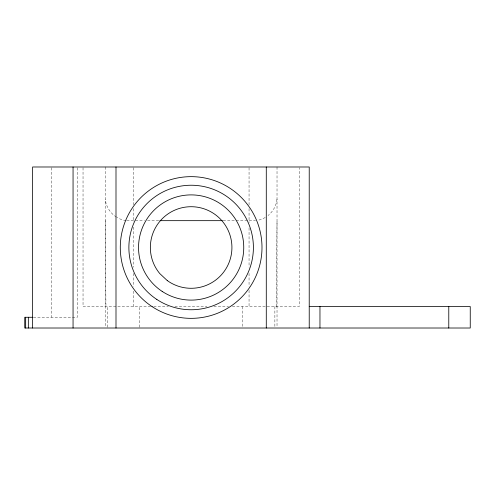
<?xml version="1.0" encoding="UTF-8"?>
<svg xmlns="http://www.w3.org/2000/svg" width="495" height="495" viewBox="0 0 495 495"><rect width="100%" height="100%" fill="white"/><g stroke="black" fill="none" stroke-linecap="round" stroke-linejoin="round"><path stroke-width="0.37" stroke-dasharray="2.48 1.86" d="M107.409 327.245L107.409 306.541M139.615 327.245L139.615 306.541M276.34 306.541L277.021 220.665M126.732 220.665L144.472 220.665M147.559 220.665L159.13 220.665M223.152 220.665L255.55 220.665M150.659 306.541L83.036 306.541L83.036 167.762M153.747 306.541L168.393 306.541M174.927 306.541L206.947 306.541M213.889 306.541L228.535 306.541M232.39 306.541L299.246 306.541L299.246 167.762M33.369 317.276L77.35 317.276L77.35 167.762M105.262 220.665L105.942 306.541M277.021 166.988L277.021 327.238M274.874 306.541L274.874 327.245M249.053 167.762L249.053 204.769M249.053 208.624L249.053 222.503M249.053 227.898L249.053 267.22M249.053 273.389L249.053 286.494M249.053 290.348L249.053 306.541M242.668 306.541L242.668 327.245M133.235 167.762L133.235 204.769M133.235 208.624L133.235 221.729M133.235 227.125L133.235 267.22M133.235 273.389L133.235 286.494M133.235 291.122L133.235 306.541M105.262 166.988L105.262 327.238M51.585 167.762L51.585 317.276M126.052 220.578A24.156 24.156 0 0 1 117.061 217.478M116.474 217.126A24.156 24.156 0 0 1 105.262 199.194M277.021 199.194A24.156 24.156 0 0 1 268.043 215.542M265.227 217.478A24.156 24.156 0 0 1 258.248 220.219"/><path stroke-width="0.74" d="M159.904 220.665L222.385 220.665M309.226 306.541L470.25 306.541L470.25 328.012L24.75 328.012L24.75 317.276L32.608 317.276M448.779 306.541L448.779 328.012M319.962 306.541L319.962 328.012M309.226 328.012L309.226 166.988L32.608 166.988L32.608 328.012M266.285 166.988L266.285 328.012M115.997 166.988L115.997 328.012M73.056 166.988L73.056 328.012M28.345 317.276L28.345 328.012M25.666 317.276L25.666 328.012M167.267 280.572L159.792 273.593A40.788 40.788 0 0 1 180.879 208.024A40.788 40.788 0 0 1 231.227 255.018A40.788 40.788 0 0 1 167.267 280.572M152.114 306.634A70.853 70.853 0 0 0 261.867 251.732A70.853 70.853 0 0 0 159.446 184.134A70.853 70.853 0 0 0 152.114 306.634M162.168 291.4A52.6 52.6 0 0 0 243.651 250.643A52.6 52.6 0 0 0 167.607 200.456A52.6 52.6 0 0 0 162.168 291.4M156.847 299.463A62.265 62.265 0 0 0 253.292 251.219A62.265 62.265 0 0 0 163.288 191.812A62.265 62.265 0 0 0 156.847 299.463"/></g></svg>
